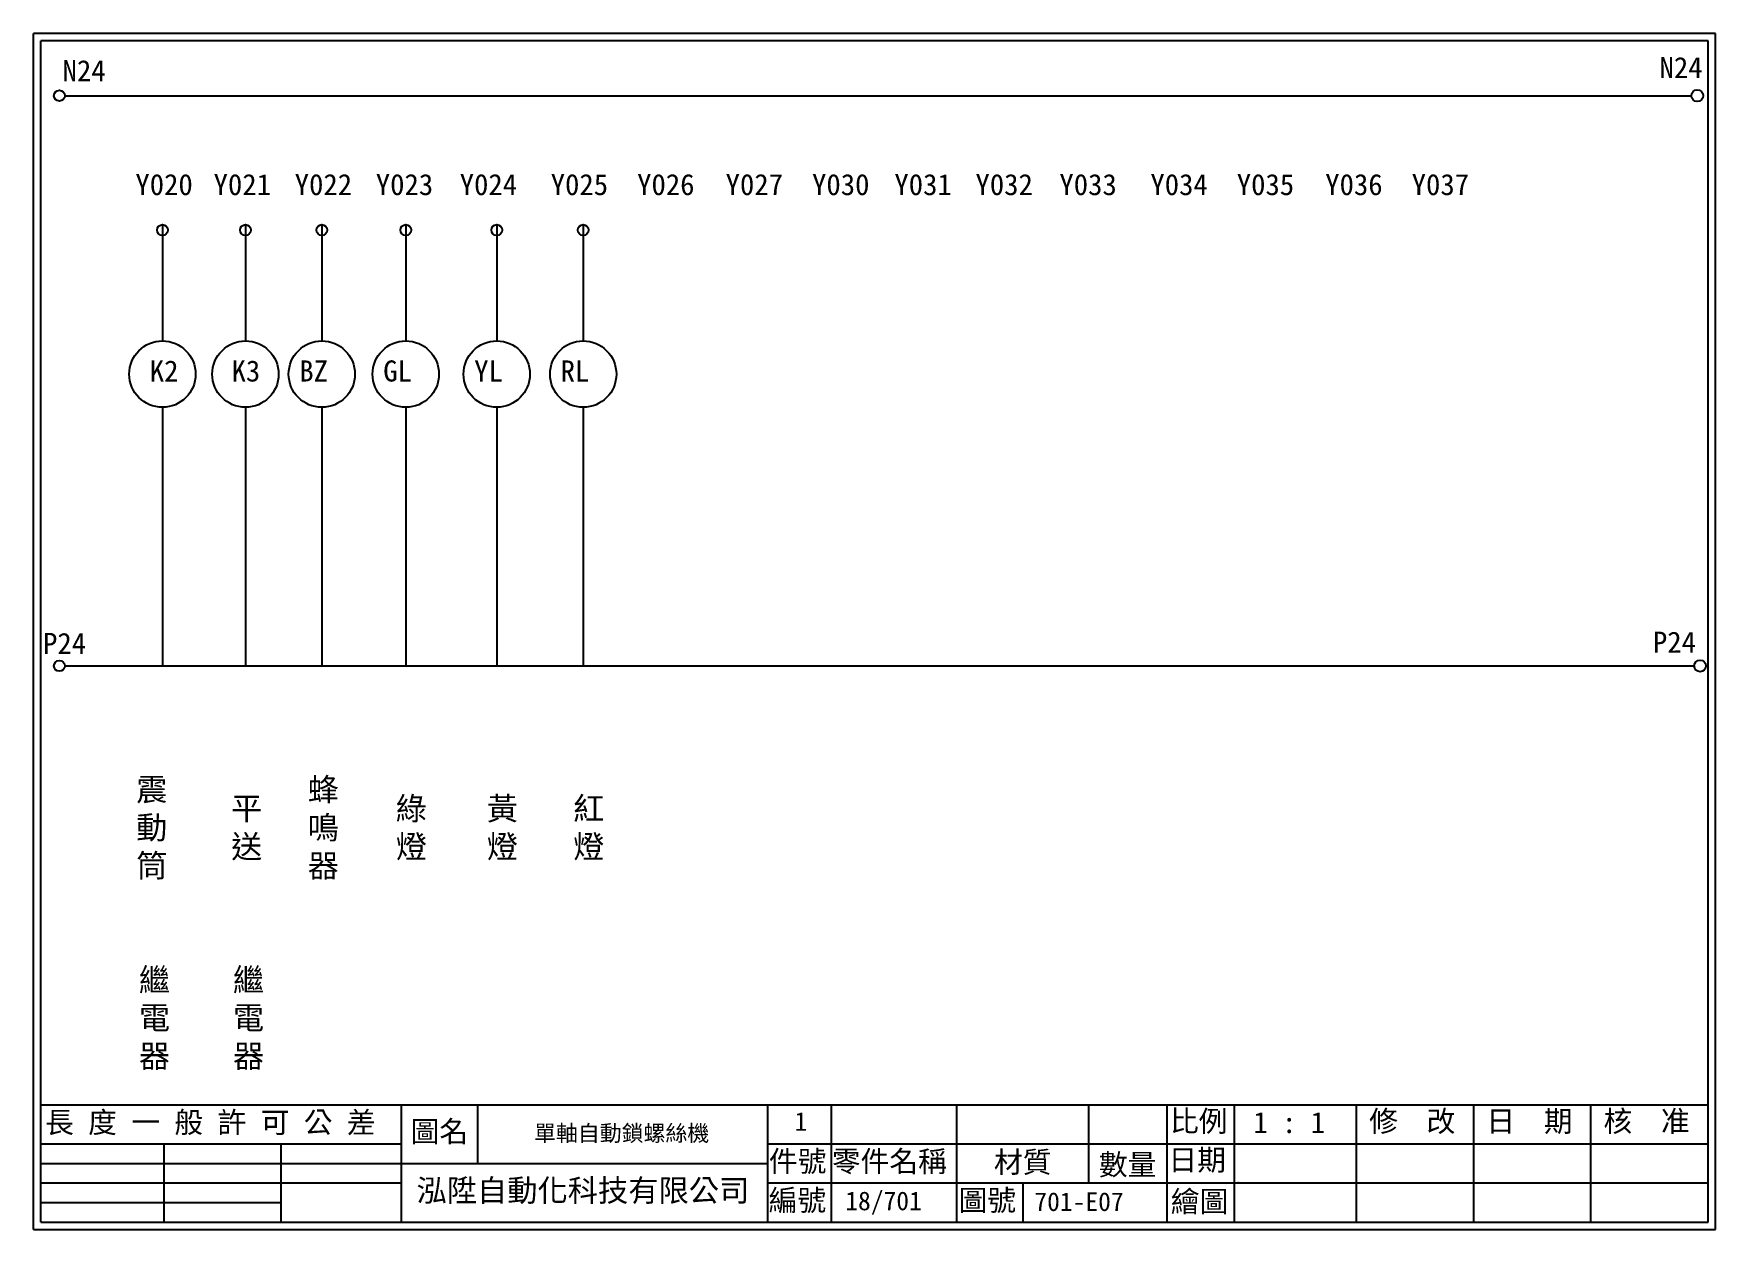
# Model space of a CAD drawing. Extents: x 1092 to 1379, y 1199 to 1403.
import ezdxf

# ---------------------------------------------------------------- set-up
doc = ezdxf.new("R2010")
doc.units = 0
doc.layers.get('0').update_dxf_attribs({"linetype": 'CONTINUOUS'})
for name, color, linetype in [('圖框層', 7, 'CONTINUOUS'), ('文字層', 4, 'CONTINUOUS'), ('標尺寸層', 3, 'CONTINUOUS')]:
    doc.layers.add(name, color=color, linetype=linetype)
doc.styles.add('CNS', font='romanc.shx', dxfattribs={"bigfont": 'chineset.shx'})
doc.styles.add('STSL', font='kaiu.ttf')

msp = doc.modelspace()

# ---------------------------------------------------------------- linework, layer by layer
for centre in [(1375.54, 1392.27), (1376.02, 1295)]:
    msp.add_circle(centre, 1)
at = {"layer": '圖框層', "color": 7}
for p, q in [((1378.63, 1402.85), (1091.63, 1402.85)), ((1091.63, 1198.88), (1091.63, 1402.85)), ((1377.38, 1401.6), (1092.88, 1401.6)), ((1092.88, 1200.13), (1092.88, 1401.6)), ((1377.38, 1200.13), (1377.38, 1401.6)), ((1378.63, 1198.88), (1378.63, 1402.85)), ((1092.88, 1220.13), (1203.36, 1220.13)), ((1154.42, 1200.13), (1154.42, 1220.13)), ((1167.45, 1210.13), (1167.45, 1220.13)), ((1203.36, 1220.13), (1377.38, 1220.13)), ((1216.9, 1200.13), (1216.9, 1220.13)), ((1227.78, 1200.13), (1227.78, 1220.13)), ((1249.2, 1200.13), (1249.2, 1220.13)), ((1271.68, 1206.8), (1271.68, 1220.13)), ((1285.09, 1200.13), (1285.09, 1220.13)), ((1296.57, 1200.13), (1296.57, 1220.13)), ((1317.38, 1200.13), (1317.38, 1220.13)), ((1337.38, 1200.13), (1337.38, 1220.13)), ((1357.38, 1200.13), (1357.38, 1220.13)), ((1092.88, 1213.46), (1154.42, 1213.46)), ((1113.92, 1200.13), (1113.92, 1213.46)), ((1133.86, 1200.13), (1133.86, 1213.46)), ((1216.9, 1213.46), (1377.38, 1213.46)), ((1092.88, 1210.13), (1156.91, 1210.13)), ((1156.91, 1210.13), (1216.9, 1210.13)), ((1092.88, 1206.8), (1154.42, 1206.8)), ((1216.9, 1206.8), (1377.38, 1206.8)), ((1260.51, 1200.13), (1260.51, 1206.8)), ((1092.88, 1203.47), (1133.86, 1203.47)), ((1092.88, 1200.13), (1377.38, 1200.13)), ((1091.63, 1198.88), (1378.63, 1198.88))]:
    msp.add_line(p, q, dxfattribs=at)
at = {"layer": '圖框層', "color": 4}
msp.add_point((1297.17, 1206.8), dxfattribs=at)
at = {"layer": '標尺寸層', "color": 7}
for p, q in [((1096.95, 1392.27), (1374.54, 1392.27)), ((1113.61, 1370.27), (1113.61, 1350.44)), ((1127.78, 1370.27), (1127.78, 1350.44)), ((1140.81, 1370.27), (1140.81, 1350.44)), ((1155.14, 1370.27), (1155.14, 1350.44)), ((1170.66, 1370.27), (1170.66, 1350.44)), ((1185.41, 1370.27), (1185.41, 1350.44)), ((1113.61, 1339.11), (1113.61, 1295)), ((1127.78, 1339.11), (1127.78, 1295)), ((1140.81, 1339.11), (1140.81, 1295)), ((1155.14, 1339.11), (1155.14, 1295)), ((1170.66, 1339.11), (1170.66, 1295)), ((1185.41, 1339.11), (1185.41, 1295)), ((1097.15, 1295), (1375.02, 1295))]:
    msp.add_line(p, q, dxfattribs=at)
for centre, radius in [((1096.02, 1392.27), 0.92), ((1113.61, 1369.35), 0.92), ((1127.78, 1369.35), 0.92), ((1140.81, 1369.35), 0.92), ((1155.14, 1369.35), 0.92), ((1170.66, 1369.35), 0.92), ((1185.41, 1369.35), 0.92), ((1113.61, 1344.77), 5.66), ((1127.78, 1344.77), 5.66), ((1140.81, 1344.77), 5.66), ((1155.14, 1344.77), 5.66), ((1170.66, 1344.77), 5.66), ((1185.41, 1344.77), 5.66), ((1096.02, 1295), 0.92)]:
    msp.add_circle(centre, radius, dxfattribs=at)

# ---------------------------------------------------------------- texts
at = {"layer": '圖框層', "color": 4, "style": 'STSL'}
for s, height, p in [('N24', 3.6, (1096.57, 1394.73)), ('N24', 3.6, (1369.1, 1395.26)), ('Y020', 3.6, (1108.99, 1375.31)), ('Y021', 3.6, (1122.34, 1375.31)), ('Y022', 3.6, (1136.18, 1375.31)), ('Y023', 3.6, (1150.02, 1375.31)), ('Y024', 3.6, (1164.34, 1375.31)), ('Y025', 3.6, (1179.87, 1375.31)), ('Y026', 3.6, (1194.62, 1375.31)), ('Y027', 3.6, (1209.72, 1375.31)), ('Y030', 3.6, (1224.47, 1375.31)), ('Y031', 3.6, (1238.52, 1375.31)), ('Y032', 3.6, (1252.36, 1375.31)), ('Y033', 3.6, (1266.68, 1375.31)), ('Y034', 3.6, (1282.21, 1375.31)), ('Y035', 3.6, (1296.95, 1375.31)), ('Y036', 3.6, (1312.05, 1375.31)), ('Y037', 3.6, (1326.8, 1375.31)), ('K2', 3.6, (1111.45, 1343.51)), ('K3', 3.6, (1125.4, 1343.51)), ('BZ', 3.6, (1136.97, 1343.51)), ('GL', 3.6, (1151.29, 1343.51)), ('YL', 3.6, (1166.81, 1343.51)), ('RL', 3.6, (1181.56, 1343.51)), ('P24', 3.6, (1093.24, 1297.04)), ('P24', 3.6, (1367.97, 1297.25)), ('    長 度 一 般 許 可 公 差', 3.6, (1083.77, 1215.34)), ('圖名', 3.6, (1155.96, 1213.78)), ('單軸自動鎖螺絲機', 2.74, (1177.03, 1213.92)), ('比例', 3.6, (1285.55, 1215.56)), ('修  改', 3.6, (1319.54, 1215.54)), ('日  期', 3.6, (1339.54, 1215.54)), ('核  准', 3.6, (1359.54, 1215.54)), ('件號', 3.6, (1217.11, 1208.7)), ('零件名稱', 3.6, (1227.84, 1208.69)), ('材質', 3.6, (1255.51, 1208.56)), ('數量', 3.6, (1273.42, 1208.13)), ('日期', 3.6, (1285.29, 1208.93)), ('泓陞自動化科技有限公司', 3.7846, (1156.97, 1203.63)), ('編號', 3.6, (1217.06, 1202.04)), ('18/701', 3.2, (1230.14, 1202.14)), ('圖號', 3.6, (1249.47, 1202.04)), ('繪圖', 3.6, (1285.68, 1201.85))]:
    msp.add_text(s, height=height, dxfattribs=at).set_placement(p)
at = {"layer": '文字層', "color": 4, "style": 'STSL'}
for s, height, p in [('1 ', 3.2, (1221.48, 1215.69)), ('1 : 1', 3.599, (1299.78, 1215.31)), ('701-E07', 3.2, (1262.41, 1202))]:
    msp.add_text(s, height=height, dxfattribs=at).set_placement(p)
at = {"layer": '標尺寸層', "color": 7, "char_height": 3.9, "attachment_point": 5, "style": 'CNS'}
for s, insert, width in [('{\\fDFKai-SB|b0|i0|c136|p65;震動筒}', (1111.79, 1267.21), 2.8481), ('{\\fDFKai-SB|b0|i0|c136|p65;蜂鳴器}', (1141.06, 1267.21), 2.8481), ('{\\fDFKai-SB|b0|i0|c136|p65;平送}', (1127.99, 1267.21), 2.8481), ('{\\fDFKai-SB|b0|i0|c136|p65;綠燈}', (1156.1, 1267.21), 2.8481), ('{\\fDFKai-SB|b0|i0|c136|p65;黃燈}', (1171.63, 1267.21), 2.8481), ('{\\fDFKai-SB|b0|i0|c136|p65;紅燈}', (1186.37, 1267.21), 2.8481), ('{\\fDFKai-SB|b0|i0|c136|p65;繼電器}', (1112.25, 1234.75), 8.6627), ('{\\fDFKai-SB|b0|i0|c136|p65;繼電器}', (1128.3, 1234.75), 8.6627)]:
    msp.add_mtext(s, dxfattribs=dict(at, insert=insert, width=width))

doc.saveas('drawing.dxf')
